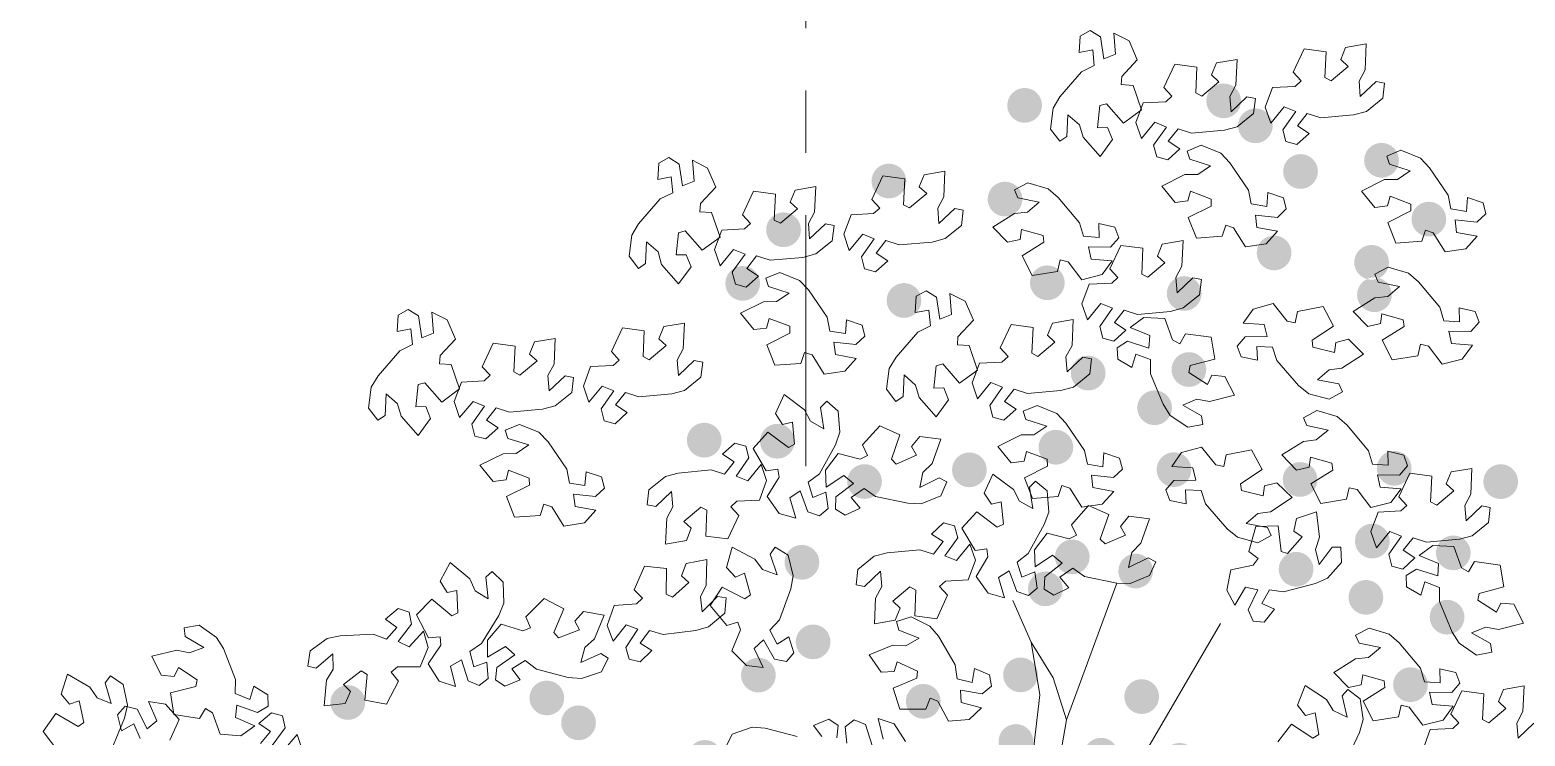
# Model space of a CAD drawing. Header units: millimetres. Extents: x 935 to 13922, y 3203 to 7816.
# Drawn here: x 4435.3 to 4587.6, y 7231 to 7302.8 of the extents above; entities that cross this region are included whole.
import ezdxf

# ---------------------------------------------------------------- set-up
doc = ezdxf.new("R2010")
doc.units = ezdxf.units.MM
doc.linetypes.add('CENTRO', pattern=[50.8, 31.75, -6.35, 6.35, -6.35])
doc.layers.add('ALBERI frutti - Fruit', color=7, linetype='Continuous', lineweight=5, true_color=0xfd8930)
doc.layers.add('Albero_tronco', color=7, linetype='Continuous', lineweight=5, true_color=0x846648)
doc.layers.add('ALBERO - TREE', color=96, linetype='Continuous', lineweight=5)
doc.layers.add('sezioni', color=50, linetype='Continuous', lineweight=5)

msp = doc.modelspace()

# ---------------------------------------------------------------- hatches: boundary and pattern name
at = {"layer": 'ALBERI frutti - Fruit', "lineweight": 30}
h = msp.add_hatch(color=256, dxfattribs=at)
h.dxf.hatch_style = 1
edge = h.paths.add_edge_path()
edge.add_arc((4511.46, 7260.96), 1.77, 0, 360)
edge = h.paths.add_edge_path()
edge.add_arc((4504.01, 7261.07), 1.77, 0, 360)
edge = h.paths.add_edge_path()
edge.add_arc((4513.96, 7248.64), 1.77, 0, 360)
edge = h.paths.add_edge_path()
edge.add_arc((4515.1, 7240.54), 1.77, 0, 360)
edge = h.paths.add_edge_path()
edge.add_arc((4538.76, 7245.94), 1.77, 0, 360)
edge = h.paths.add_edge_path()
edge.add_arc((4541.5, 7249.19), 1.77, 0, 360)
edge = h.paths.add_edge_path()
edge.add_arc((4526.32, 7234.49), 1.77, 0, 360)
edge = h.paths.add_edge_path()
edge.add_arc((4531.44, 7223.65), 1.77, 0, 360)
edge = h.paths.add_edge_path()
edge.add_arc((4535.76, 7230.4), 1.77, 0, 360)
edge = h.paths.add_edge_path()
edge.add_arc((4536.23, 7237.18), 1.77, 0, 360)
edge = h.paths.add_edge_path()
edge.add_arc((4571.41, 7245.07), 1.77, 0, 360)
edge = h.paths.add_edge_path()
edge.add_arc((4575.95, 7236.18), 1.77, 0, 360)
edge = h.paths.add_edge_path()
edge.add_arc((4579.68, 7243.05), 1.77, 0, 360)
edge = h.paths.add_edge_path()
edge.add_arc((4580.31, 7249.6), 1.77, 0, 360)
edge = h.paths.add_edge_path()
edge.add_arc((4572.06, 7250.8), 1.77, 0, 360)
edge = h.paths.add_edge_path()
edge.add_arc((4585.14, 7256.85), 1.77, 0, 360)
edge = h.paths.add_edge_path()
edge.add_arc((4574.29, 7258.21), 1.77, 0, 360)
edge = h.paths.add_edge_path()
edge.add_arc((4564.71, 7257.07), 1.77, 0, 360)
edge = h.paths.add_edge_path()
edge.add_arc((4549.89, 7264.37), 1.77, 0, 360)
edge = h.paths.add_edge_path()
edge.add_arc((4553.38, 7268.26), 1.77, 0, 360)
edge = h.paths.add_edge_path()
edge.add_arc((4572.28, 7275.87), 1.77, 0, 360)
edge = h.paths.add_edge_path()
edge.add_arc((4577.82, 7283.57), 1.77, 0, 360)
edge = h.paths.add_edge_path()
edge.add_arc((4571.99, 7279.17), 1.77, 0, 360)
edge = h.paths.add_edge_path()
edge.add_arc((4562.06, 7280.13), 1.77, 0, 360)
edge = h.paths.add_edge_path()
edge.add_arc((4556.92, 7295.61), 1.77, 0, 360)
edge = h.paths.add_edge_path()
edge.add_arc((4560.15, 7293.07), 1.77, 0, 360)
edge = h.paths.add_edge_path()
edge.add_arc((4564.75, 7288.42), 1.77, 0, 360)
edge = h.paths.add_edge_path()
edge.add_arc((4573, 7289.56), 1.77, 0, 360)
edge = h.paths.add_edge_path()
edge.add_arc((4534.65, 7285.61), 1.77, 0, 360)
edge = h.paths.add_edge_path()
edge.add_arc((4538.96, 7277.09), 1.77, 0, 360)
edge = h.paths.add_edge_path()
edge.add_arc((4543.12, 7267.9), 1.77, 0, 360)
edge = h.paths.add_edge_path()
edge.add_arc((4552.9, 7276), 1.77, 0, 360)
edge = h.paths.add_edge_path()
edge.add_arc((4531.02, 7258.05), 1.77, 0, 360)
edge = h.paths.add_edge_path()
edge.add_arc((4539.83, 7260.35), 1.77, 0, 360)
edge = h.paths.add_edge_path()
edge.add_arc((4547.96, 7247.75), 1.77, 0, 360)
edge = h.paths.add_edge_path()
edge.add_arc((4548.57, 7234.97), 1.77, 0, 360)
edge = h.paths.add_edge_path()
edge.add_arc((4552.44, 7228.48), 1.77, 0, 360)
edge = h.paths.add_edge_path()
edge.add_arc((4562.39, 7226.3), 1.77, 0, 360)
edge = h.paths.add_edge_path()
edge.add_arc((4553.02, 7219), 1.77, 0, 360)
edge = h.paths.add_edge_path()
edge.add_arc((4544.43, 7229), 1.77, 0, 360)
edge = h.paths.add_edge_path()
edge.add_arc((4543.11, 7221.35), 1.77, 0, 360)
edge = h.paths.add_edge_path()
edge.add_arc((4520.34, 7256.86), 1.77, 0, 360)
edge = h.paths.add_edge_path()
edge.add_arc((4551.86, 7258.07), 1.77, 0, 360)
edge = h.paths.add_edge_path()
edge.add_arc((4564.3, 7247.93), 1.77, 0, 360)
edge = h.paths.add_edge_path()
edge.add_arc((4512.09, 7282.49), 1.77, 0, 360)
edge = h.paths.add_edge_path()
edge.add_arc((4507.93, 7277.03), 1.77, 0, 360)
edge = h.paths.add_edge_path()
edge.add_arc((4524.36, 7275.29), 1.77, 0, 360)
edge = h.paths.add_edge_path()
edge.add_arc((4522.82, 7287.45), 1.77, 0, 360)
edge = h.paths.add_edge_path()
edge.add_arc((4536.65, 7295.15), 1.77, 0, 360)
edge = h.paths.add_edge_path()
edge.add_arc((4509.53, 7237.16), 1.77, 0, 360)
h = msp.add_hatch(color=256, dxfattribs=at)
h.dxf.hatch_style = 1
edge = h.paths.add_edge_path()
edge.add_arc((4442.52, 7200.18), 1.77, 0, 360)
edge = h.paths.add_edge_path()
edge.add_arc((4435.07, 7200.3), 1.77, 0, 360)
edge = h.paths.add_edge_path()
edge.add_arc((4445.02, 7187.87), 1.77, 0, 360)
edge = h.paths.add_edge_path()
edge.add_arc((4446.16, 7179.77), 1.77, 0, 360)
edge = h.paths.add_edge_path()
edge.add_arc((4469.82, 7185.17), 1.77, 0, 360)
edge = h.paths.add_edge_path()
edge.add_arc((4472.56, 7188.42), 1.77, 0, 360)
edge = h.paths.add_edge_path()
edge.add_arc((4457.38, 7173.72), 1.77, 0, 360)
edge = h.paths.add_edge_path()
edge.add_arc((4462.5, 7162.87), 1.77, 0, 360)
edge = h.paths.add_edge_path()
edge.add_arc((4466.82, 7169.62), 1.77, 0, 360)
edge = h.paths.add_edge_path()
edge.add_arc((4467.29, 7176.41), 1.77, 0, 360)
edge = h.paths.add_edge_path()
edge.add_arc((4502.47, 7184.29), 1.77, 0, 360)
edge = h.paths.add_edge_path()
edge.add_arc((4507.01, 7175.4), 1.77, 0, 360)
edge = h.paths.add_edge_path()
edge.add_arc((4510.75, 7182.28), 1.77, 0, 360)
edge = h.paths.add_edge_path()
edge.add_arc((4511.37, 7188.83), 1.77, 0, 360)
edge = h.paths.add_edge_path()
edge.add_arc((4503.12, 7190.03), 1.77, 0, 360)
edge = h.paths.add_edge_path()
edge.add_arc((4516.2, 7196.07), 1.77, 0, 360)
edge = h.paths.add_edge_path()
edge.add_arc((4505.35, 7197.44), 1.77, 0, 360)
edge = h.paths.add_edge_path()
edge.add_arc((4495.77, 7196.29), 1.77, 0, 360)
edge = h.paths.add_edge_path()
edge.add_arc((4480.95, 7203.59), 1.77, 0, 360)
edge = h.paths.add_edge_path()
edge.add_arc((4484.44, 7207.49), 1.77, 0, 360)
edge = h.paths.add_edge_path()
edge.add_arc((4503.34, 7215.09), 1.77, 0, 360)
edge = h.paths.add_edge_path()
edge.add_arc((4508.88, 7222.79), 1.77, 0, 360)
edge = h.paths.add_edge_path()
edge.add_arc((4503.05, 7218.4), 1.77, 0, 360)
edge = h.paths.add_edge_path()
edge.add_arc((4493.12, 7219.36), 1.77, 0, 360)
edge = h.paths.add_edge_path()
edge.add_arc((4487.98, 7234.83), 1.77, 0, 360)
edge = h.paths.add_edge_path()
edge.add_arc((4491.21, 7232.3), 1.77, 0, 360)
edge = h.paths.add_edge_path()
edge.add_arc((4495.81, 7227.64), 1.77, 0, 360)
edge = h.paths.add_edge_path()
edge.add_arc((4504.07, 7228.78), 1.77, 0, 360)
edge = h.paths.add_edge_path()
edge.add_arc((4465.71, 7224.84), 1.77, 0, 360)
edge = h.paths.add_edge_path()
edge.add_arc((4470.02, 7216.32), 1.77, 0, 360)
edge = h.paths.add_edge_path()
edge.add_arc((4474.18, 7207.13), 1.77, 0, 360)
edge = h.paths.add_edge_path()
edge.add_arc((4483.96, 7215.23), 1.77, 0, 360)
edge = h.paths.add_edge_path()
edge.add_arc((4462.08, 7197.27), 1.77, 0, 360)
edge = h.paths.add_edge_path()
edge.add_arc((4470.89, 7199.58), 1.77, 0, 360)
edge = h.paths.add_edge_path()
edge.add_arc((4479.02, 7186.97), 1.77, 0, 360)
edge = h.paths.add_edge_path()
edge.add_arc((4479.63, 7174.2), 1.77, 0, 360)
edge = h.paths.add_edge_path()
edge.add_arc((4483.51, 7167.7), 1.77, 0, 360)
edge = h.paths.add_edge_path()
edge.add_arc((4493.45, 7165.52), 1.77, 0, 360)
edge = h.paths.add_edge_path()
edge.add_arc((4484.08, 7158.23), 1.77, 0, 360)
edge = h.paths.add_edge_path()
edge.add_arc((4475.5, 7168.22), 1.77, 0, 360)
edge = h.paths.add_edge_path()
edge.add_arc((4474.17, 7160.57), 1.77, 0, 360)
edge = h.paths.add_edge_path()
edge.add_arc((4451.4, 7196.09), 1.77, 0, 360)
edge = h.paths.add_edge_path()
edge.add_arc((4482.93, 7197.3), 1.77, 0, 360)
edge = h.paths.add_edge_path()
edge.add_arc((4495.36, 7187.16), 1.77, 0, 360)
edge = h.paths.add_edge_path()
edge.add_arc((4443.15, 7221.72), 1.77, 0, 360)
edge = h.paths.add_edge_path()
edge.add_arc((4438.99, 7216.25), 1.77, 0, 360)
edge = h.paths.add_edge_path()
edge.add_arc((4455.42, 7214.52), 1.77, 0, 360)
edge = h.paths.add_edge_path()
edge.add_arc((4453.88, 7226.67), 1.77, 0, 360)
edge = h.paths.add_edge_path()
edge.add_arc((4467.71, 7234.37), 1.77, 0, 360)
edge = h.paths.add_edge_path()
edge.add_arc((4440.59, 7176.38), 1.77, 0, 360)

# ---------------------------------------------------------------- linework, layer by layer
at = {"layer": 'ALBERO - TREE', "lineweight": 9}
for points in [[(4539.28, 7292.74), (4539.55, 7294.87), (4540.25, 7296.02), (4542.45, 7298.57), (4543.74, 7299.21), (4543.58, 7300.8), (4542.19, 7300.54), (4542.3, 7302.21), (4543.31, 7302.77), (4544.38, 7302.12), (4544.38, 7302.12), (4544.72, 7299.89), (4545.9, 7300.37), (4545.73, 7302.51), (4547.28, 7301.71), (4548.12, 7299.77), (4546.55, 7298.09), (4546.49, 7297.26), (4547.69, 7297.18), (4547.69, 7297.18), (4548.54, 7294.69), (4546.73, 7293.35), (4544.99, 7295.32), (4544.32, 7295.13), (4544.08, 7292.87), (4545.1, 7292.89), (4545.59, 7291.66), (4544.33, 7289.94), (4542.6, 7291.91), (4542.24, 7293.17), (4541.06, 7294.2), (4540.96, 7291.99), (4540.22, 7291.5)], [(4573.14, 7295.88), (4571.46, 7294.53), (4570.16, 7294.19), (4566.81, 7293.88), (4565.44, 7294.32), (4564.44, 7293.07), (4565.63, 7292.29), (4564.39, 7291.16), (4563.27, 7291.46), (4562.96, 7292.67), (4562.96, 7292.67), (4564.26, 7294.51), (4563.08, 7294.99), (4561.71, 7293.33), (4561.15, 7294.98), (4561.89, 7296.96), (4564.19, 7297.08), (4564.81, 7297.64), (4564, 7298.52), (4564, 7298.52), (4565.12, 7300.91), (4567.35, 7300.61), (4567.23, 7297.99), (4567.86, 7297.65), (4569.59, 7299.11), (4568.85, 7299.81), (4569.34, 7301.04), (4571.45, 7301.4), (4571.33, 7298.78), (4570.71, 7297.62), (4570.84, 7296.06), (4572.45, 7297.59), (4573.32, 7297.42)], [(4559.97, 7294.31), (4558.3, 7292.97), (4556.99, 7292.62), (4553.64, 7292.32), (4552.28, 7292.76), (4551.28, 7291.5), (4552.46, 7290.72), (4551.22, 7289.6), (4550.1, 7289.9), (4549.79, 7291.11), (4549.79, 7291.11), (4551.09, 7292.94), (4549.91, 7293.43), (4548.55, 7291.77), (4547.99, 7293.41), (4548.73, 7295.4), (4551.03, 7295.51), (4551.65, 7296.08), (4550.84, 7296.96), (4550.84, 7296.96), (4551.96, 7299.34), (4554.19, 7299.04), (4554.07, 7296.42), (4554.69, 7296.09), (4556.43, 7297.55), (4555.68, 7298.25), (4556.18, 7299.47), (4558.29, 7299.83), (4558.17, 7297.22), (4557.55, 7296.05), (4557.68, 7294.5), (4559.29, 7296.02), (4560.16, 7295.85)], [(4554.63, 7291.09), (4556.62, 7290.28), (4557.56, 7289.31), (4559.45, 7286.53), (4559.73, 7285.12), (4561.32, 7284.86), (4561.42, 7286.27), (4563.01, 7285.73), (4563.29, 7284.61), (4562.39, 7283.75), (4562.39, 7283.75), (4560.15, 7283.99), (4560.3, 7282.73), (4562.41, 7282.34), (4561.25, 7281.05), (4559.15, 7280.74), (4557.93, 7282.69), (4557.14, 7282.96), (4556.77, 7281.82), (4556.77, 7281.82), (4554.14, 7281.64), (4553.31, 7283.73), (4555.66, 7284.9), (4555.65, 7285.61), (4553.53, 7286.42), (4553.28, 7285.42), (4551.97, 7285.26), (4550.63, 7286.93), (4552.97, 7288.1), (4554.29, 7288.12), (4555.59, 7288.99), (4553.47, 7289.66), (4553.2, 7290.5)], [(4496.36, 7279.8), (4496.63, 7281.93), (4497.33, 7283.08), (4499.52, 7285.63), (4500.82, 7286.26), (4500.66, 7287.86), (4499.27, 7287.6), (4499.38, 7289.27), (4500.39, 7289.83), (4501.45, 7289.18), (4501.45, 7289.18), (4501.79, 7286.95), (4502.98, 7287.42), (4502.81, 7289.56), (4504.35, 7288.77), (4505.2, 7286.83), (4503.63, 7285.15), (4503.57, 7284.31), (4504.76, 7284.24), (4504.76, 7284.24), (4505.62, 7281.75), (4503.8, 7280.41), (4502.07, 7282.38), (4501.39, 7282.19), (4501.16, 7279.93), (4502.18, 7279.95), (4502.67, 7278.72), (4501.4, 7277), (4499.67, 7278.96), (4499.31, 7280.23), (4498.14, 7281.26), (4498.04, 7279.05), (4497.3, 7278.56)], [(4574.97, 7290.58), (4576.96, 7289.77), (4577.9, 7288.8), (4579.79, 7286.02), (4580.07, 7284.61), (4581.65, 7284.35), (4581.76, 7285.76), (4583.35, 7285.23), (4583.63, 7284.11), (4582.72, 7283.25), (4582.72, 7283.25), (4580.49, 7283.49), (4580.64, 7282.22), (4582.75, 7281.84), (4581.59, 7280.55), (4579.49, 7280.23), (4578.27, 7282.18), (4577.48, 7282.45), (4577.1, 7281.31), (4577.1, 7281.31), (4574.47, 7281.13), (4573.65, 7283.23), (4576, 7284.4), (4575.98, 7285.1), (4573.87, 7285.91), (4573.62, 7284.92), (4572.31, 7284.76), (4570.97, 7286.43), (4573.31, 7287.59), (4574.63, 7287.61), (4575.93, 7288.48), (4573.81, 7289.15), (4573.53, 7289.99)], [(4530.21, 7282.93), (4528.54, 7281.59), (4527.23, 7281.24), (4523.88, 7280.94), (4522.51, 7281.38), (4521.52, 7280.12), (4522.7, 7279.34), (4521.46, 7278.22), (4520.34, 7278.52), (4520.03, 7279.73), (4520.03, 7279.73), (4521.33, 7281.56), (4520.15, 7282.05), (4518.79, 7280.39), (4518.23, 7282.03), (4518.97, 7284.02), (4521.27, 7284.13), (4521.89, 7284.7), (4521.08, 7285.58), (4521.08, 7285.58), (4522.2, 7287.96), (4524.43, 7287.66), (4524.31, 7285.04), (4524.93, 7284.71), (4526.67, 7286.17), (4525.92, 7286.87), (4526.42, 7288.09), (4528.53, 7288.45), (4528.41, 7285.84), (4527.79, 7284.68), (4527.92, 7283.12), (4529.53, 7284.64), (4530.4, 7284.47)], [(4517.05, 7281.37), (4515.37, 7280.03), (4514.07, 7279.68), (4510.72, 7279.38), (4509.35, 7279.82), (4508.36, 7278.56), (4509.54, 7277.78), (4508.3, 7276.65), (4507.18, 7276.95), (4506.87, 7278.16), (4506.87, 7278.16), (4508.17, 7280), (4506.99, 7280.48), (4505.63, 7278.83), (4505.07, 7280.47), (4505.81, 7282.46), (4508.11, 7282.57), (4508.73, 7283.13), (4507.92, 7284.01), (4507.92, 7284.01), (4509.03, 7286.4), (4511.27, 7286.1), (4511.15, 7283.48), (4511.77, 7283.15), (4513.51, 7284.61), (4512.76, 7285.3), (4513.26, 7286.53), (4515.37, 7286.89), (4515.24, 7284.27), (4514.62, 7283.11), (4514.75, 7281.55), (4516.36, 7283.08), (4517.23, 7282.91)], [(4536.99, 7287.27), (4539.05, 7286.66), (4540.07, 7285.78), (4542.23, 7283.2), (4542.64, 7281.82), (4544.24, 7281.71), (4544.21, 7283.13), (4545.84, 7282.75), (4546.23, 7281.65), (4545.41, 7280.71), (4545.41, 7280.71), (4543.16, 7280.74), (4543.43, 7279.49), (4545.57, 7279.31), (4544.53, 7277.92), (4542.47, 7277.4), (4541.08, 7279.23), (4540.26, 7279.42), (4540, 7278.25), (4540, 7278.25), (4537.4, 7277.82), (4536.38, 7279.83), (4538.6, 7281.22), (4538.52, 7281.92), (4536.34, 7282.52), (4536.19, 7281.51), (4534.9, 7281.22), (4533.4, 7282.76), (4535.63, 7284.14), (4536.93, 7284.29), (4538.14, 7285.28), (4535.97, 7285.74), (4535.62, 7286.55)], [(4554.47, 7275.88), (4552.8, 7274.53), (4551.5, 7274.18), (4548.15, 7273.87), (4546.78, 7274.31), (4545.79, 7273.05), (4546.97, 7272.27), (4545.73, 7271.14), (4544.61, 7271.44), (4544.3, 7272.65), (4544.3, 7272.65), (4545.6, 7274.49), (4544.42, 7274.97), (4543.05, 7273.31), (4542.49, 7274.95), (4543.23, 7276.94), (4545.53, 7277.06), (4546.14, 7277.62), (4545.33, 7278.5), (4545.33, 7278.5), (4546.45, 7280.89), (4548.68, 7280.6), (4548.57, 7277.98), (4549.19, 7277.65), (4550.92, 7279.11), (4550.17, 7279.8), (4550.67, 7281.03), (4552.78, 7281.4), (4552.66, 7278.78), (4552.04, 7277.62), (4552.18, 7276.06), (4553.78, 7277.59), (4554.65, 7277.42)], [(4573.69, 7278.69), (4575.75, 7278.07), (4576.77, 7277.2), (4578.93, 7274.61), (4579.34, 7273.23), (4580.94, 7273.13), (4580.91, 7274.54), (4582.54, 7274.16), (4582.93, 7273.07), (4582.11, 7272.13), (4582.11, 7272.13), (4579.86, 7272.16), (4580.13, 7270.91), (4582.27, 7270.73), (4581.23, 7269.33), (4579.17, 7268.82), (4577.78, 7270.65), (4576.96, 7270.84), (4576.7, 7269.67), (4576.7, 7269.67), (4574.1, 7269.24), (4573.08, 7271.25), (4575.3, 7272.63), (4575.22, 7273.33), (4573.04, 7273.94), (4572.89, 7272.93), (4571.59, 7272.64), (4570.1, 7274.17), (4572.33, 7275.56), (4573.63, 7275.71), (4574.84, 7276.7), (4572.67, 7277.16), (4572.32, 7277.97)], [(4511.71, 7278.14), (4513.7, 7277.33), (4514.63, 7276.36), (4516.53, 7273.58), (4516.81, 7272.17), (4518.39, 7271.92), (4518.5, 7273.33), (4520.09, 7272.79), (4520.37, 7271.67), (4519.46, 7270.81), (4519.46, 7270.81), (4517.22, 7271.05), (4517.38, 7269.79), (4519.49, 7269.4), (4518.33, 7268.11), (4516.23, 7267.79), (4515.01, 7269.74), (4514.22, 7270.01), (4513.84, 7268.88), (4513.84, 7268.88), (4511.21, 7268.69), (4510.39, 7270.79), (4512.74, 7271.96), (4512.72, 7272.67), (4510.61, 7273.47), (4510.36, 7272.48), (4509.05, 7272.32), (4507.7, 7273.99), (4510.05, 7275.15), (4511.37, 7275.18), (4512.67, 7276.05), (4510.55, 7276.71), (4510.27, 7277.56)], [(4522.59, 7266.25), (4522.86, 7268.38), (4523.56, 7269.53), (4525.76, 7272.08), (4527.05, 7272.71), (4526.89, 7274.31), (4525.5, 7274.05), (4525.61, 7275.72), (4526.62, 7276.28), (4527.68, 7275.63), (4527.68, 7275.63), (4528.02, 7273.4), (4529.21, 7273.87), (4529.04, 7276.01), (4530.58, 7275.22), (4531.43, 7273.28), (4529.86, 7271.6), (4529.8, 7270.76), (4530.99, 7270.69), (4530.99, 7270.69), (4531.85, 7268.2), (4530.03, 7266.86), (4528.3, 7268.83), (4527.62, 7268.64), (4527.39, 7266.38), (4528.41, 7266.4), (4528.9, 7265.17), (4527.63, 7263.45), (4525.9, 7265.41), (4525.54, 7266.68), (4524.37, 7267.71), (4524.27, 7265.5), (4523.53, 7265.01)], [(4469.83, 7264.33), (4470.1, 7266.46), (4470.8, 7267.62), (4472.99, 7270.17), (4474.29, 7270.8), (4474.13, 7272.4), (4472.74, 7272.13), (4472.85, 7273.81), (4473.86, 7274.37), (4474.92, 7273.71), (4474.92, 7273.71), (4475.26, 7271.49), (4476.45, 7271.96), (4476.28, 7274.1), (4477.82, 7273.31), (4478.67, 7271.36), (4477.1, 7269.68), (4477.04, 7268.85), (4478.23, 7268.78), (4478.23, 7268.78), (4479.09, 7266.29), (4477.27, 7264.95), (4475.54, 7266.92), (4474.86, 7266.72), (4474.63, 7264.47), (4475.65, 7264.49), (4476.14, 7263.26), (4474.87, 7261.53), (4473.14, 7263.5), (4472.78, 7264.77), (4471.61, 7265.8), (4471.51, 7263.58), (4470.77, 7263.1)], [(4567.68, 7265.24), (4565.61, 7265.8), (4564.56, 7266.65), (4562.35, 7269.18), (4561.9, 7270.55), (4560.3, 7270.62), (4560.36, 7269.2), (4558.72, 7269.54), (4558.31, 7270.63), (4559.1, 7271.59), (4559.1, 7271.59), (4561.35, 7271.62), (4561.05, 7272.85), (4558.91, 7272.99), (4559.91, 7274.4), (4561.95, 7274.97), (4563.4, 7273.18), (4564.21, 7273.01), (4564.45, 7274.18), (4564.45, 7274.18), (4567.04, 7274.68), (4568.11, 7272.69), (4565.92, 7271.25), (4566.02, 7270.55), (4568.22, 7270), (4568.34, 7271.02), (4569.62, 7271.34), (4571.16, 7269.84), (4568.97, 7268.4), (4567.66, 7268.22), (4566.48, 7267.2), (4568.66, 7266.79), (4569.03, 7265.99)], [(4503.68, 7267.47), (4502.01, 7266.13), (4500.7, 7265.78), (4497.35, 7265.48), (4495.98, 7265.92), (4494.99, 7264.66), (4496.17, 7263.88), (4494.93, 7262.75), (4493.81, 7263.05), (4493.5, 7264.26), (4493.5, 7264.26), (4494.8, 7266.1), (4493.62, 7266.58), (4492.26, 7264.93), (4491.7, 7266.57), (4492.44, 7268.56), (4494.74, 7268.67), (4495.36, 7269.23), (4494.55, 7270.11), (4494.55, 7270.11), (4495.67, 7272.5), (4497.9, 7272.2), (4497.78, 7269.58), (4498.4, 7269.25), (4500.14, 7270.71), (4499.39, 7271.4), (4499.89, 7272.63), (4502, 7272.99), (4501.88, 7270.37), (4501.26, 7269.21), (4501.39, 7267.66), (4503, 7269.18), (4503.87, 7269.01)], [(4543.28, 7267.82), (4541.61, 7266.48), (4540.3, 7266.13), (4536.95, 7265.83), (4535.58, 7266.27), (4534.59, 7265.01), (4535.77, 7264.23), (4534.53, 7263.1), (4533.41, 7263.4), (4533.1, 7264.61), (4533.1, 7264.61), (4534.4, 7266.45), (4533.22, 7266.93), (4531.86, 7265.28), (4531.3, 7266.92), (4532.04, 7268.91), (4534.34, 7269.02), (4534.96, 7269.58), (4534.15, 7270.46), (4534.15, 7270.46), (4535.26, 7272.85), (4537.5, 7272.55), (4537.38, 7269.93), (4538, 7269.6), (4539.74, 7271.06), (4538.99, 7271.75), (4539.49, 7272.98), (4541.6, 7273.34), (4541.48, 7270.72), (4540.86, 7269.56), (4540.98, 7268.01), (4542.59, 7269.53), (4543.46, 7269.36)], [(4553.26, 7262.39), (4551.48, 7263.59), (4550.75, 7264.73), (4549.46, 7267.83), (4549.47, 7269.27), (4547.97, 7269.84), (4547.58, 7268.48), (4546.13, 7269.32), (4546.08, 7270.48), (4547.14, 7271.14), (4547.14, 7271.14), (4549.29, 7270.45), (4549.39, 7271.72), (4547.4, 7272.53), (4548.8, 7273.55), (4550.92, 7273.44), (4551.72, 7271.28), (4552.44, 7270.86), (4553.04, 7271.9), (4553.04, 7271.9), (4555.65, 7271.55), (4556.03, 7269.33), (4553.5, 7268.66), (4553.37, 7267.96), (4555.28, 7266.75), (4555.72, 7267.67), (4557.04, 7267.56), (4558.02, 7265.66), (4555.49, 7264.99), (4554.19, 7265.23), (4552.75, 7264.64), (4554.68, 7263.56), (4554.79, 7262.68)], [(4490.52, 7265.91), (4488.84, 7264.57), (4487.54, 7264.22), (4484.19, 7263.91), (4482.82, 7264.36), (4481.83, 7263.1), (4483.01, 7262.32), (4481.77, 7261.19), (4480.65, 7261.49), (4480.34, 7262.7), (4480.34, 7262.7), (4481.64, 7264.54), (4480.46, 7265.02), (4479.1, 7263.37), (4478.53, 7265.01), (4479.28, 7266.99), (4481.58, 7267.11), (4482.2, 7267.67), (4481.39, 7268.55), (4481.39, 7268.55), (4482.5, 7270.94), (4484.74, 7270.64), (4484.62, 7268.02), (4485.24, 7267.69), (4486.98, 7269.14), (4486.23, 7269.84), (4486.73, 7271.07), (4488.84, 7271.43), (4488.71, 7268.81), (4488.09, 7267.65), (4488.22, 7266.09), (4489.83, 7267.62), (4490.7, 7267.45)], [(4517.66, 7264.01), (4517.82, 7261.87), (4517.38, 7260.6), (4515.75, 7257.66), (4514.61, 7256.78), (4515.09, 7255.25), (4516.4, 7255.79), (4516.63, 7254.13), (4515.75, 7253.37), (4514.58, 7253.79), (4514.58, 7253.79), (4513.79, 7255.9), (4512.73, 7255.2), (4513.33, 7253.14), (4511.66, 7253.6), (4510.43, 7255.33), (4511.63, 7257.3), (4511.52, 7258.12), (4510.33, 7257.95), (4510.33, 7257.95), (4508.99, 7260.22), (4510.49, 7261.9), (4512.59, 7260.32), (4513.22, 7260.65), (4512.99, 7262.91), (4511.99, 7262.68), (4511.26, 7263.78), (4512.15, 7265.73), (4514.24, 7264.16), (4514.85, 7262.99), (4516.21, 7262.22), (4515.86, 7264.41), (4516.49, 7265.03)], [(4537.94, 7264.59), (4539.93, 7263.78), (4540.86, 7262.81), (4542.76, 7260.03), (4543.04, 7258.62), (4544.62, 7258.37), (4544.73, 7259.78), (4546.32, 7259.24), (4546.6, 7258.12), (4545.69, 7257.26), (4545.69, 7257.26), (4543.45, 7257.5), (4543.61, 7256.24), (4545.72, 7255.85), (4544.56, 7254.56), (4542.46, 7254.24), (4541.24, 7256.2), (4540.45, 7256.46), (4540.07, 7255.33), (4540.07, 7255.33), (4537.44, 7255.14), (4536.62, 7257.24), (4538.97, 7258.41), (4538.95, 7259.12), (4536.84, 7259.92), (4536.59, 7258.93), (4535.28, 7258.77), (4533.93, 7260.44), (4536.28, 7261.61), (4537.6, 7261.63), (4538.9, 7262.5), (4536.78, 7263.16), (4536.5, 7264.01)], [(4566.42, 7264.08), (4568.48, 7263.47), (4569.5, 7262.59), (4571.66, 7260), (4572.07, 7258.63), (4573.67, 7258.52), (4573.64, 7259.94), (4575.27, 7259.55), (4575.66, 7258.46), (4574.84, 7257.52), (4574.84, 7257.52), (4572.59, 7257.55), (4572.86, 7256.3), (4575, 7256.12), (4573.96, 7254.73), (4571.9, 7254.21), (4570.51, 7256.04), (4569.69, 7256.23), (4569.43, 7255.06), (4569.43, 7255.06), (4566.83, 7254.63), (4565.81, 7256.64), (4568.03, 7258.03), (4567.95, 7258.73), (4565.77, 7259.33), (4565.62, 7258.32), (4564.33, 7258.03), (4562.83, 7259.57), (4565.06, 7260.95), (4566.36, 7261.1), (4567.57, 7262.09), (4565.4, 7262.55), (4565.05, 7263.36)], [(4485.18, 7262.68), (4487.17, 7261.87), (4488.1, 7260.9), (4490, 7258.12), (4490.28, 7256.71), (4491.86, 7256.45), (4491.97, 7257.86), (4493.56, 7257.33), (4493.84, 7256.2), (4492.93, 7255.35), (4492.93, 7255.35), (4490.69, 7255.59), (4490.85, 7254.32), (4492.96, 7253.94), (4491.8, 7252.65), (4489.7, 7252.33), (4488.48, 7254.28), (4487.69, 7254.55), (4487.31, 7253.41), (4487.31, 7253.41), (4484.68, 7253.23), (4483.86, 7255.33), (4486.21, 7256.5), (4486.19, 7257.2), (4484.08, 7258.01), (4483.83, 7257.02), (4482.52, 7256.86), (4481.17, 7258.53), (4483.52, 7259.69), (4484.84, 7259.71), (4486.13, 7260.58), (4484.02, 7261.25), (4483.74, 7262.09)], [(4528.11, 7255.4), (4526.11, 7254.6), (4524.76, 7254.65), (4521.47, 7255.33), (4520.29, 7256.15), (4518.97, 7255.24), (4519.88, 7254.15), (4518.36, 7253.43), (4517.38, 7254.04), (4517.43, 7255.29), (4517.43, 7255.29), (4519.21, 7256.67), (4518.22, 7257.47), (4516.44, 7256.29), (4516.38, 7258.02), (4517.67, 7259.71), (4519.9, 7259.15), (4520.65, 7259.51), (4520.13, 7260.58), (4520.13, 7260.58), (4521.9, 7262.54), (4523.95, 7261.61), (4523.07, 7259.13), (4523.57, 7258.64), (4525.65, 7259.53), (4525.14, 7260.41), (4525.98, 7261.44), (4528.1, 7261.17), (4527.22, 7258.7), (4526.29, 7257.77), (4525.96, 7256.24), (4527.95, 7257.23), (4528.73, 7256.82)], [(4498.38, 7256.02), (4500.05, 7257.37), (4501.36, 7257.72), (4504.71, 7258.04), (4506.08, 7257.6), (4507.07, 7258.86), (4505.88, 7259.63), (4507.12, 7260.77), (4508.24, 7260.47), (4508.55, 7259.26), (4508.55, 7259.26), (4507.26, 7257.42), (4508.44, 7256.94), (4509.8, 7258.6), (4510.36, 7256.96), (4509.63, 7254.97), (4507.33, 7254.85), (4506.71, 7254.28), (4507.53, 7253.41), (4507.53, 7253.41), (4506.42, 7251.02), (4504.18, 7251.31), (4504.29, 7253.93), (4503.67, 7254.26), (4501.94, 7252.79), (4502.69, 7252.1), (4502.19, 7250.87), (4500.08, 7250.5), (4500.2, 7253.12), (4500.81, 7254.29), (4500.68, 7255.84), (4499.08, 7254.31), (4498.2, 7254.48)], [(4560.41, 7250.63), (4558.34, 7251.19), (4557.29, 7252.05), (4555.08, 7254.58), (4554.63, 7255.94), (4553.03, 7256.01), (4553.09, 7254.6), (4551.45, 7254.94), (4551.04, 7256.02), (4551.83, 7256.98), (4551.83, 7256.98), (4554.08, 7257.01), (4553.78, 7258.25), (4551.64, 7258.38), (4552.64, 7259.8), (4554.68, 7260.36), (4556.13, 7258.57), (4556.94, 7258.4), (4557.18, 7259.57), (4557.18, 7259.57), (4559.77, 7260.07), (4560.84, 7258.09), (4558.65, 7256.64), (4558.75, 7255.95), (4560.95, 7255.4), (4561.07, 7256.41), (4562.35, 7256.73), (4563.89, 7255.23), (4561.7, 7253.79), (4560.39, 7253.61), (4559.21, 7252.59), (4561.39, 7252.19), (4561.77, 7251.38)], [(4538.93, 7255.9), (4539.1, 7253.75), (4538.65, 7252.48), (4537.02, 7249.54), (4535.88, 7248.66), (4536.36, 7247.13), (4537.67, 7247.67), (4537.91, 7246.01), (4537.03, 7245.25), (4535.85, 7245.67), (4535.85, 7245.67), (4535.07, 7247.78), (4534, 7247.08), (4534.6, 7245.02), (4532.93, 7245.48), (4531.71, 7247.21), (4532.91, 7249.18), (4532.79, 7250.01), (4531.61, 7249.83), (4531.61, 7249.83), (4530.26, 7252.1), (4531.77, 7253.78), (4533.86, 7252.2), (4534.49, 7252.53), (4534.26, 7254.79), (4533.27, 7254.56), (4532.53, 7255.66), (4533.42, 7257.61), (4535.52, 7256.04), (4536.13, 7254.87), (4537.49, 7254.1), (4537.13, 7256.29), (4537.76, 7256.91)], [(4583.9, 7252.69), (4582.23, 7251.34), (4580.93, 7250.99), (4577.58, 7250.68), (4576.21, 7251.12), (4575.22, 7249.86), (4576.4, 7249.08), (4575.16, 7247.95), (4574.04, 7248.25), (4573.73, 7249.46), (4573.73, 7249.46), (4575.03, 7251.3), (4573.85, 7251.78), (4572.48, 7250.12), (4571.92, 7251.76), (4572.66, 7253.75), (4574.96, 7253.87), (4575.57, 7254.43), (4574.76, 7255.31), (4574.76, 7255.31), (4575.88, 7257.7), (4578.11, 7257.41), (4578, 7254.79), (4578.62, 7254.46), (4580.35, 7255.92), (4579.6, 7256.61), (4580.1, 7257.84), (4582.21, 7258.2), (4582.09, 7255.59), (4581.47, 7254.43), (4581.61, 7252.87), (4583.21, 7254.4), (4584.08, 7254.23)], [(4549.38, 7247.28), (4547.39, 7246.48), (4546.04, 7246.53), (4542.74, 7247.21), (4541.56, 7248.03), (4540.24, 7247.12), (4541.15, 7246.03), (4539.63, 7245.31), (4538.65, 7245.92), (4538.7, 7247.17), (4538.7, 7247.17), (4540.48, 7248.55), (4539.5, 7249.35), (4537.71, 7248.17), (4537.65, 7249.9), (4538.94, 7251.59), (4541.17, 7251.03), (4541.93, 7251.39), (4541.41, 7252.46), (4541.41, 7252.46), (4543.17, 7254.42), (4545.22, 7253.49), (4544.34, 7251.01), (4544.84, 7250.52), (4546.93, 7251.41), (4546.42, 7252.29), (4547.25, 7253.32), (4549.37, 7253.05), (4548.49, 7250.58), (4547.56, 7249.65), (4547.23, 7248.12), (4549.22, 7249.11), (4550, 7248.7)], [(4519.66, 7247.9), (4521.33, 7249.25), (4522.63, 7249.6), (4525.98, 7249.92), (4527.35, 7249.48), (4528.34, 7250.74), (4527.15, 7251.51), (4528.39, 7252.65), (4529.51, 7252.35), (4529.83, 7251.14), (4529.83, 7251.14), (4528.53, 7249.3), (4529.71, 7248.82), (4531.07, 7250.48), (4531.64, 7248.84), (4530.9, 7246.85), (4528.6, 7246.73), (4527.99, 7246.16), (4528.8, 7245.29), (4528.8, 7245.29), (4527.69, 7242.9), (4525.45, 7243.19), (4525.57, 7245.81), (4524.94, 7246.14), (4523.21, 7244.68), (4523.96, 7243.98), (4523.47, 7242.75), (4521.36, 7242.39), (4521.47, 7245), (4522.09, 7246.17), (4521.95, 7247.72), (4520.35, 7246.19), (4519.48, 7246.36)], [(4568.93, 7248.62), (4567.5, 7247.02), (4566.27, 7246.47), (4563.01, 7245.62), (4561.59, 7245.84), (4560.81, 7244.44), (4562.1, 7243.86), (4561.06, 7242.55), (4559.91, 7242.66), (4559.41, 7243.8), (4559.41, 7243.8), (4560.39, 7245.83), (4559.15, 7246.11), (4558.07, 7244.26), (4557.25, 7245.79), (4557.66, 7247.87), (4559.91, 7248.35), (4560.43, 7249.01), (4559.49, 7249.75), (4559.49, 7249.75), (4560.21, 7252.28), (4562.46, 7252.35), (4562.77, 7249.74), (4563.43, 7249.52), (4564.91, 7251.24), (4564.06, 7251.8), (4564.35, 7253.09), (4566.38, 7253.79), (4566.68, 7251.19), (4566.26, 7249.94), (4566.64, 7248.43), (4567.98, 7250.19), (4568.86, 7250.17)], [(4512.56, 7249.36), (4513.07, 7247.27), (4512.83, 7245.95), (4511.69, 7242.78), (4510.71, 7241.73), (4511.43, 7240.29), (4512.64, 7241.04), (4513.14, 7239.43), (4512.39, 7238.55), (4511.16, 7238.78), (4511.16, 7238.78), (4510.05, 7240.73), (4509.11, 7239.87), (4510.03, 7237.93), (4508.31, 7238.12), (4506.82, 7239.63), (4507.69, 7241.76), (4507.45, 7242.56), (4506.3, 7242.2), (4506.3, 7242.2), (4504.62, 7244.23), (4505.83, 7246.12), (4508.15, 7244.91), (4508.72, 7245.33), (4508.13, 7247.52), (4507.19, 7247.14), (4506.29, 7248.11), (4506.85, 7250.17), (4509.17, 7248.95), (4509.96, 7247.9), (4511.43, 7247.36), (4510.73, 7249.46), (4511.25, 7250.18)], [(4582.69, 7239.2), (4580.91, 7240.4), (4580.18, 7241.54), (4578.89, 7244.64), (4578.9, 7246.08), (4577.4, 7246.65), (4577.01, 7245.29), (4575.56, 7246.13), (4575.51, 7247.29), (4576.57, 7247.95), (4576.57, 7247.95), (4578.72, 7247.26), (4578.82, 7248.53), (4576.83, 7249.34), (4578.23, 7250.36), (4580.35, 7250.25), (4581.15, 7248.09), (4581.87, 7247.67), (4582.47, 7248.71), (4582.47, 7248.71), (4585.08, 7248.36), (4585.46, 7246.14), (4582.93, 7245.47), (4582.8, 7244.77), (4584.71, 7243.55), (4585.15, 7244.48), (4586.47, 7244.37), (4587.45, 7242.46), (4584.92, 7241.8), (4583.62, 7242.04), (4582.18, 7241.45), (4584.11, 7240.37), (4584.22, 7239.49)], [(4483.53, 7246.63), (4483.59, 7244.49), (4483.08, 7243.24), (4481.31, 7240.38), (4480.13, 7239.56), (4480.53, 7238), (4481.86, 7238.48), (4482.02, 7236.81), (4481.1, 7236.1), (4479.95, 7236.58), (4479.95, 7236.58), (4479.27, 7238.72), (4478.17, 7238.08), (4478.67, 7235.99), (4477.02, 7236.53), (4475.88, 7238.32), (4477.18, 7240.22), (4477.11, 7241.06), (4475.92, 7240.94), (4475.92, 7240.94), (4474.69, 7243.28), (4476.27, 7244.88), (4478.29, 7243.2), (4478.93, 7243.49), (4478.82, 7245.76), (4477.81, 7245.58), (4477.13, 7246.72), (4478.12, 7248.62), (4480.13, 7246.94), (4480.68, 7245.75), (4482, 7244.91), (4481.76, 7247.12), (4482.42, 7247.71)], [(4506.1, 7243.46), (4504.46, 7242.07), (4503.17, 7241.69), (4499.82, 7241.29), (4498.44, 7241.69), (4497.49, 7240.41), (4498.69, 7239.66), (4497.48, 7238.5), (4496.35, 7238.77), (4496.01, 7239.97), (4496.01, 7239.97), (4497.26, 7241.84), (4496.07, 7242.29), (4494.75, 7240.6), (4494.14, 7242.22), (4494.83, 7244.23), (4497.12, 7244.41), (4497.72, 7244.99), (4496.89, 7245.84), (4496.89, 7245.84), (4497.94, 7248.26), (4500.18, 7248.02), (4500.14, 7245.4), (4500.77, 7245.09), (4502.46, 7246.59), (4501.7, 7247.27), (4502.16, 7248.51), (4504.26, 7248.93), (4504.21, 7246.31), (4503.62, 7245.13), (4503.79, 7243.58), (4505.36, 7245.15), (4506.24, 7245.01)], [(4493.54, 7237.5), (4491.51, 7236.81), (4490.16, 7236.92), (4486.91, 7237.77), (4485.77, 7238.65), (4484.41, 7237.8), (4485.25, 7236.66), (4483.71, 7236.02), (4482.76, 7236.68), (4482.87, 7237.93), (4482.87, 7237.93), (4484.72, 7239.22), (4483.77, 7240.07), (4481.93, 7238.97), (4481.95, 7240.71), (4483.33, 7242.33), (4485.53, 7241.66), (4486.3, 7241.98), (4485.84, 7243.08), (4485.84, 7243.08), (4487.7, 7244.95), (4489.7, 7243.91), (4488.7, 7241.48), (4489.17, 7240.96), (4491.3, 7241.75), (4490.83, 7242.65), (4491.71, 7243.64), (4493.82, 7243.27), (4492.82, 7240.84), (4491.84, 7239.96), (4491.44, 7238.45), (4493.47, 7239.34), (4494.23, 7238.89)], [(4463.88, 7239.61), (4465.62, 7240.88), (4466.94, 7241.16), (4470.3, 7241.31), (4471.65, 7240.8), (4472.7, 7242.01), (4471.55, 7242.85), (4472.85, 7243.92), (4473.95, 7243.56), (4474.2, 7242.34), (4474.2, 7242.34), (4472.82, 7240.57), (4473.97, 7240.03), (4475.41, 7241.62), (4475.9, 7239.95), (4475.06, 7238), (4472.76, 7238), (4472.12, 7237.46), (4472.88, 7236.55), (4472.88, 7236.55), (4471.66, 7234.21), (4469.44, 7234.62), (4469.68, 7237.23), (4469.07, 7237.59), (4467.27, 7236.21), (4467.99, 7235.48), (4467.43, 7234.28), (4465.31, 7234.02), (4465.55, 7236.63), (4466.22, 7237.76), (4466.17, 7239.32), (4464.49, 7237.87), (4463.63, 7238.08)], [(4452.58, 7242.23), (4454.34, 7241), (4455.04, 7239.85), (4456.27, 7236.72), (4456.23, 7235.28), (4457.72, 7234.68), (4458.13, 7236.03), (4459.56, 7235.16), (4459.59, 7234), (4458.51, 7233.36), (4458.51, 7233.36), (4456.39, 7234.09), (4456.25, 7232.83), (4458.23, 7231.98), (4456.81, 7230.98), (4454.69, 7231.14), (4453.94, 7233.31), (4453.22, 7233.75), (4452.61, 7232.73), (4452.61, 7232.73), (4450, 7233.13), (4449.66, 7235.36), (4452.21, 7235.98), (4452.36, 7236.67), (4450.47, 7237.92), (4450.01, 7237.01), (4448.69, 7237.15), (4447.75, 7239.07), (4450.3, 7239.69), (4451.59, 7239.42), (4453.05, 7239.98), (4451.13, 7241.1), (4451.05, 7241.98)], [(4525.08, 7243.09), (4527, 7242.15), (4527.87, 7241.12), (4529.58, 7238.21), (4529.76, 7236.79), (4531.32, 7236.42), (4531.53, 7237.83), (4533.07, 7237.18), (4533.28, 7236.04), (4532.32, 7235.25), (4532.32, 7235.25), (4530.1, 7235.64), (4530.17, 7234.37), (4532.25, 7233.84), (4531, 7232.63), (4528.89, 7232.46), (4527.8, 7234.49), (4527.03, 7234.81), (4526.58, 7233.7), (4526.58, 7233.7), (4523.94, 7233.69), (4523.26, 7235.84), (4525.68, 7236.85), (4525.72, 7237.56), (4523.66, 7238.5), (4523.35, 7237.53), (4522.03, 7237.46), (4520.8, 7239.22), (4523.22, 7240.22), (4524.54, 7240.15), (4525.89, 7240.93), (4523.82, 7241.74), (4523.6, 7242.6)], [(4571.73, 7241.94), (4573.78, 7241.32), (4574.81, 7240.45), (4576.96, 7237.86), (4577.38, 7236.48), (4578.98, 7236.38), (4578.95, 7237.79), (4580.58, 7237.41), (4580.97, 7236.32), (4580.15, 7235.38), (4580.15, 7235.38), (4577.9, 7235.41), (4578.17, 7234.16), (4580.3, 7233.98), (4579.27, 7232.58), (4577.21, 7232.07), (4575.82, 7233.9), (4575, 7234.09), (4574.73, 7232.92), (4574.73, 7232.92), (4572.14, 7232.49), (4571.12, 7234.5), (4573.34, 7235.88), (4573.26, 7236.58), (4571.08, 7237.19), (4570.93, 7236.18), (4569.63, 7235.89), (4568.14, 7237.42), (4570.36, 7238.81), (4571.67, 7238.96), (4572.88, 7239.95), (4570.71, 7240.41), (4570.36, 7241.22)]]:
    msp.add_lwpolyline(points, close=True, dxfattribs=at)
for points in [[(4438.27, 7229.32), (4436.67, 7231.42), (4437.97, 7233.26), (4440.24, 7231.94), (4440.82, 7232.34), (4440.33, 7234.55), (4439.37, 7234.21), (4438.51, 7235.22), (4439.16, 7237.26), (4441.43, 7235.94), (4442.17, 7234.85), (4443.61, 7234.25), (4443, 7236.38), (4443.55, 7237.08), (4444.83, 7236.2), (4445.25, 7234.09), (4444.96, 7232.78), (4443.68, 7229.66)], [(4562.43, 7230.38), (4563.82, 7232.16), (4566.01, 7230.73), (4566.61, 7231.1), (4566.24, 7233.33), (4565.26, 7233.04), (4564.45, 7234.09), (4565.21, 7236.09), (4567.4, 7234.66), (4568.09, 7233.54), (4569.5, 7232.86), (4569, 7235.03), (4569.58, 7235.69), (4570.82, 7234.75), (4571.13, 7232.63), (4570.77, 7231.33), (4569.34, 7228.28)], [(4577.23, 7229.62), (4577.97, 7231.61), (4580.26, 7231.73), (4580.88, 7232.29), (4580.07, 7233.17), (4580.07, 7233.17), (4581.18, 7235.56), (4583.42, 7235.26), (4583.3, 7232.64), (4583.93, 7232.31), (4585.66, 7233.77), (4584.91, 7234.47), (4585.41, 7235.7), (4587.52, 7236.06), (4587.4, 7233.44), (4586.78, 7232.28), (4586.91, 7230.73), (4588.52, 7232.25)], [(4446.56, 7230.72), (4445.91, 7232.19), (4444.67, 7231.5), (4444.25, 7233.12), (4445.03, 7233.98), (4446.25, 7233.69), (4446.25, 7233.69), (4447.27, 7231.68), (4448.24, 7232.5), (4447.41, 7234.48), (4449.13, 7234.21), (4450.54, 7232.63), (4449.57, 7230.54)], [(4458.81, 7230.18), (4459.83, 7231.42), (4458.66, 7232.23), (4459.93, 7233.33), (4461.04, 7233.01), (4461.33, 7231.79), (4461.33, 7231.79), (4459.99, 7229.98)], [(4506.17, 7229.77), (4506.86, 7231.16), (4508.89, 7231.86), (4510.23, 7231.75), (4513.49, 7230.92)], [(4515.99, 7230.9), (4515.14, 7232.03), (4516.69, 7232.67), (4517.64, 7232.02), (4517.53, 7230.77)], [(4518.54, 7230.23), (4518.38, 7231.9), (4519.29, 7232.61), (4520.45, 7232.13), (4520.45, 7232.13), (4521.13, 7229.99)], [(4522.23, 7230.64), (4521.73, 7232.73), (4523.37, 7232.19), (4524.52, 7230.4)], [(4461.16, 7229.47), (4462.56, 7231.11), (4463.09, 7229.45)]]:
    msp.add_lwpolyline(points, dxfattribs=at)
at = {"layer": 'Albero_tronco', "lineweight": 9}
for p, q in [((4540.91, 7232.59), (4546.04, 7246.53)), ((4537.33, 7240.51), (4535.44, 7244.75)), ((4544.06, 7220.97), (4556.59, 7242.42))]:
    msp.add_line(p, q, dxfattribs=at)
msp.add_lwpolyline([(4539.16, 7203.23), (4539.86, 7220.33), (4537.09, 7225.53), (4538.21, 7235.16), (4537.33, 7240.51), (4539.54, 7236.88), (4540.91, 7232.59), (4539.81, 7226.34), (4541.11, 7224.69), (4544.06, 7220.97), (4543.87, 7216.12), (4544.09, 7211.59), (4545.42, 7201.59)], dxfattribs=at)
at = {"layer": 'sezioni', "linetype": 'CENTRO'}
msp.add_line((4514.35, 7385.57), (4514.35, 7258.41), dxfattribs=at)

doc.saveas('drawing.dxf')
